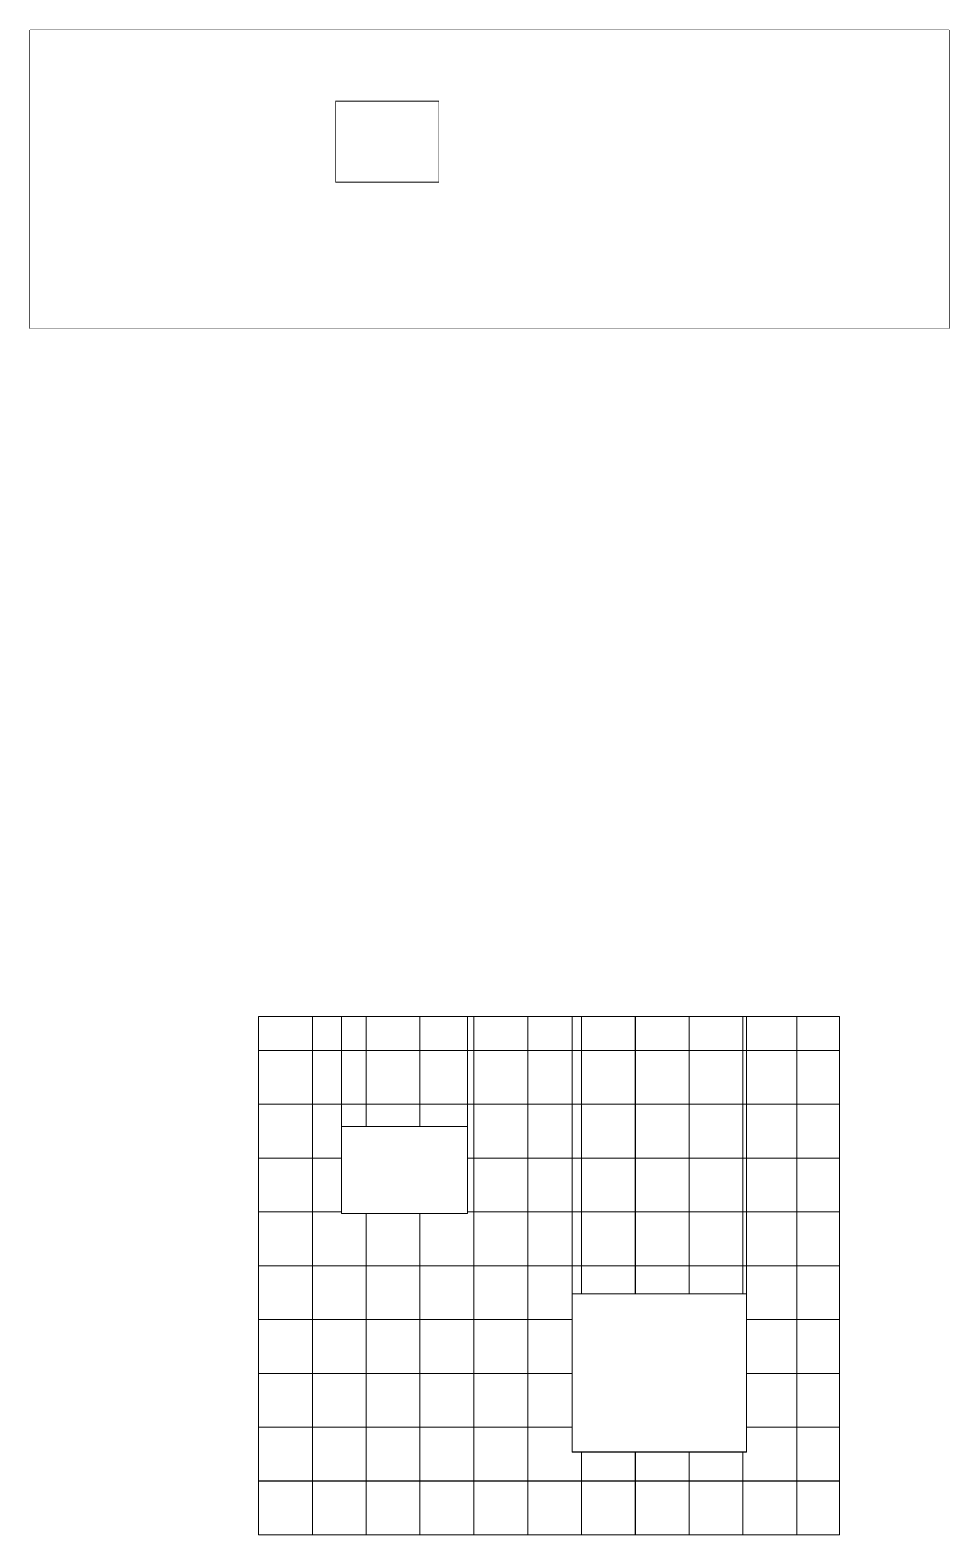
# Model space of a CAD drawing. Header units: metres. Extents: x 7423802 to 7424805, y 5547492 to 5548090.
# Drawn here: x 7424084.7 to 7424165.3, y 5547758.6 to 5547890.6 of the extents above; entities that cross this region are included whole.
import ezdxf

# ---------------------------------------------------------------- set-up
doc = ezdxf.new("R2010")
doc.units = ezdxf.units.M
doc.header["$XCLIPFRAME"] = 0
doc.set_wipeout_variables(frame=1)
doc.layers.add('block2', color=32, linetype='Continuous', lineweight=5)
picture_1 = doc.add_image_def('image2.jpg', size_in_pixel=(1000, 1000))

# ---------------------------------------------------------------- blocks, each defined once
blk = doc.blocks.new('block2')
at = {"elevation": 208}
for points in [[(8.4, -1.09), (59.37, -1.09), (59.37, -46.56), (8.4, -46.56)], [(15.67, -10.73), (26.72, -10.73), (26.72, -18.37), (15.67, -18.37)], [(35.92, -25.42), (51.21, -25.42), (51.21, -39.29), (35.92, -39.29)]]:
    blk.add_lwpolyline(points, close=True, dxfattribs=at)
image = blk.add_image(picture_1, insert=(8.4, -4.05, 208), size_in_units=(4.72, 4.72))
image.set_boundary_path([(999.5, 372.2), (999.5, 999.5), (-0.5, 999.5), (-0.5, 372.2), (999.5, 372.2)])
image = blk.add_image(picture_1, insert=(13.12, -4.05, 208), size_in_units=(4.72, 4.72))
image.set_boundary_path([(539, 999.5), (-0.5, 999.5), (-0.5, 372.2), (539, 372.2), (539, 999.5)])
image = blk.add_image(picture_1, insert=(13.12, -4.05, 208), size_in_units=(4.72, 4.72))
image.set_boundary_path([(539, 999.5), (999.5, 999.5), (999.5, 372.2), (539, 372.2), (539, 999.5)])
image = blk.add_image(picture_1, insert=(17.84, -4.05, 208), size_in_units=(4.72, 4.72))
image.set_boundary_path([(-0.5, 372.2), (-0.5, 999.5), (999.5, 999.5), (999.5, 372.2), (-0.5, 372.2)])
image = blk.add_image(picture_1, insert=(22.56, -4.05, 208), size_in_units=(4.72, 4.72))
image.set_boundary_path([(-0.5, 372.2), (-0.5, 999.5), (880, 999.5), (880, 372.2), (-0.5, 372.2)])
image = blk.add_image(picture_1, insert=(22.56, -4.05, 208), size_in_units=(4.72, 4.72))
image.set_boundary_path([(999.5, 372.2), (999.5, 999.5), (880, 999.5), (880, 372.2), (999.5, 372.2)])
image = blk.add_image(picture_1, insert=(27.29, -4.05, 208), size_in_units=(4.72, 4.72))
image.set_boundary_path([(999.5, 372.2), (999.5, 999.5), (-0.5, 999.5), (-0.5, 372.2), (999.5, 372.2)])
image = blk.add_image(picture_1, insert=(32.01, -4.05, 208), size_in_units=(4.72, 4.72))
image.set_boundary_path([(828, 999.5), (-0.5, 999.5), (-0.5, 372.2), (828, 372.2), (828, 999.5)])
image = blk.add_image(picture_1, insert=(32.01, -4.05, 208), size_in_units=(4.72, 4.72))
image.set_boundary_path([(999.5, 372.2), (999.5, 999.5), (828, 999.5), (828, 372.2), (999.5, 372.2)])
image = blk.add_image(picture_1, insert=(36.73, -4.05, 208), size_in_units=(4.72, 4.72))
image.set_boundary_path([(999.5, 372.2), (999.5, 999.5), (-0.5, 999.5), (-0.5, 372.2), (999.5, 372.2)])
image = blk.add_image(picture_1, insert=(41.46, -4.05, 208), size_in_units=(4.72, 4.72))
image.set_boundary_path([(999.5, 372.2), (999.5, 999.5), (-0.5, 999.5), (-0.5, 372.2), (999.5, 372.2)])
image = blk.add_image(picture_1, insert=(46.18, -4.05, 208), size_in_units=(4.72, 4.72))
image.set_boundary_path([(999.5, 372.2), (999.5, 999.5), (-0.5, 999.5), (-0.5, 372.2), (999.5, 372.2)])
image = blk.add_image(picture_1, insert=(50.9, -4.05, 208), size_in_units=(4.72, 4.72))
image.set_boundary_path([(64.5, 999.5), (-0.5, 999.5), (-0.5, 372.2), (64.5, 372.2), (64.5, 999.5)])
image = blk.add_image(picture_1, insert=(50.9, -4.05, 208), size_in_units=(4.72, 4.72))
image.set_boundary_path([(999.5, 372.2), (999.5, 999.5), (64.5, 999.5), (64.5, 372.2), (999.5, 372.2)])
image = blk.add_image(picture_1, insert=(55.63, -4.05, 208), size_in_units=(4.72, 4.72))
image.set_boundary_path([(792.7, 999.5), (-0.5, 999.5), (-0.5, 372.2), (792.7, 372.2), (792.7, 999.5)])
image = blk.add_image(picture_1, insert=(8.4, -8.77, 208), size_in_units=(4.72, 4.72))
image.set_boundary_path([(-0.5, -0.5), (999.5, -0.5), (999.5, 999.5), (-0.5, 999.5), (-0.5, -0.5)])
image = blk.add_image(picture_1, insert=(13.12, -8.77, 208), size_in_units=(4.72, 4.72))
image.set_boundary_path([(539, 999.5), (-0.5, 999.5), (-0.5, -0.5), (539, -0.5), (539, 999.5)])
image = blk.add_image(picture_1, insert=(13.12, -8.77, 208), size_in_units=(4.72, 4.72))
image.set_boundary_path([(539, 999.5), (999.5, 999.5), (999.5, -0.5), (539, -0.5), (539, 999.5)])
image = blk.add_image(picture_1, insert=(17.84, -8.77, 208), size_in_units=(4.72, 4.72))
image.dxf.flags = 7
image = blk.add_image(picture_1, insert=(22.56, -8.77, 208), size_in_units=(4.72, 4.72))
image.set_boundary_path([(880, -0.5), (-0.5, -0.5), (-0.5, 999.5), (880, 999.5), (880, -0.5)])
image = blk.add_image(picture_1, insert=(22.56, -8.77, 208), size_in_units=(4.72, 4.72))
image.set_boundary_path([(880, -0.5), (999.5, -0.5), (999.5, 999.5), (880, 999.5), (880, -0.5)])
image = blk.add_image(picture_1, insert=(27.29, -8.77, 208), size_in_units=(4.72, 4.72))
image.dxf.flags = 7
image = blk.add_image(picture_1, insert=(32.01, -8.77, 208), size_in_units=(4.72, 4.72))
image.set_boundary_path([(828, 999.5), (-0.5, 999.5), (-0.5, -0.5), (828, -0.5), (828, 999.5)])
image = blk.add_image(picture_1, insert=(32.01, -8.77, 208), size_in_units=(4.72, 4.72))
image.set_boundary_path([(828, -0.5), (999.5, -0.5), (999.5, 999.5), (828, 999.5), (828, -0.5)])
image = blk.add_image(picture_1, insert=(36.73, -8.77, 208), size_in_units=(4.72, 4.72))
image.dxf.flags = 7
image = blk.add_image(picture_1, insert=(41.46, -8.77, 208), size_in_units=(4.72, 4.72))
image.dxf.flags = 7
image = blk.add_image(picture_1, insert=(46.18, -8.77, 208), size_in_units=(4.72, 4.72))
image.dxf.flags = 7
image = blk.add_image(picture_1, insert=(50.9, -8.77, 208), size_in_units=(4.72, 4.72))
image.set_boundary_path([(64.5, 999.5), (-0.5, 999.5), (-0.5, -0.5), (64.5, -0.5), (64.5, 999.5)])
image = blk.add_image(picture_1, insert=(50.9, -8.77, 208), size_in_units=(4.72, 4.72))
image.set_boundary_path([(64.5, -0.5), (999.5, -0.5), (999.5, 999.5), (64.5, 999.5), (64.5, -0.5)])
image = blk.add_image(picture_1, insert=(55.63, -8.77, 208), size_in_units=(4.72, 4.72))
image.set_boundary_path([(792.7, 999.5), (-0.5, 999.5), (-0.5, -0.5), (792.7, -0.5), (792.7, 999.5)])
image = blk.add_image(picture_1, insert=(8.4, -13.5, 208), size_in_units=(4.72, 4.72))
image.set_boundary_path([(-0.5, -0.5), (999.5, -0.5), (999.5, 999.5), (-0.5, 999.5), (-0.5, -0.5)])
image = blk.add_image(picture_1, insert=(13.12, -13.5, 208), size_in_units=(4.72, 4.72))
image.set_boundary_path([(539, 999.5), (-0.5, 999.5), (-0.5, -0.5), (539, -0.5), (539, 999.5)])
image = blk.add_image(picture_1, insert=(13.12, -13.5, 208), size_in_units=(4.72, 4.72))
image.set_boundary_path([(999.5, 414), (999.5, -0.5), (539, -0.5), (539, 414), (999.5, 414)])
image = blk.add_image(picture_1, insert=(17.84, -13.5, 208), size_in_units=(4.72, 4.72))
image.set_boundary_path([(999.5, 414), (999.5, -0.5), (-0.5, -0.5), (-0.5, 414), (999.5, 414)])
image = blk.add_image(picture_1, insert=(22.56, -13.5, 208), size_in_units=(4.72, 4.72))
image.set_boundary_path([(880, -0.5), (-0.5, -0.5), (-0.5, 414), (880, 414), (880, -0.5)])
image = blk.add_image(picture_1, insert=(22.56, -13.5, 208), size_in_units=(4.72, 4.72))
image.set_boundary_path([(880, -0.5), (999.5, -0.5), (999.5, 999.5), (880, 999.5), (880, -0.5)])
image = blk.add_image(picture_1, insert=(27.29, -13.5, 208), size_in_units=(4.72, 4.72))
image.dxf.flags = 7
image = blk.add_image(picture_1, insert=(32.01, -13.5, 208), size_in_units=(4.72, 4.72))
image.set_boundary_path([(828, 999.5), (-0.5, 999.5), (-0.5, -0.5), (828, -0.5), (828, 999.5)])
image = blk.add_image(picture_1, insert=(32.01, -13.5, 208), size_in_units=(4.72, 4.72))
image.set_boundary_path([(828, -0.5), (999.5, -0.5), (999.5, 999.5), (828, 999.5), (828, -0.5)])
image = blk.add_image(picture_1, insert=(36.73, -13.5, 208), size_in_units=(4.72, 4.72))
image.dxf.flags = 7
image = blk.add_image(picture_1, insert=(41.46, -13.5, 208), size_in_units=(4.72, 4.72))
image.dxf.flags = 7
image = blk.add_image(picture_1, insert=(46.18, -13.5, 208), size_in_units=(4.72, 4.72))
image.dxf.flags = 7
image = blk.add_image(picture_1, insert=(50.9, -13.5, 208), size_in_units=(4.72, 4.72))
image.set_boundary_path([(64.5, 999.5), (-0.5, 999.5), (-0.5, -0.5), (64.5, -0.5), (64.5, 999.5)])
image = blk.add_image(picture_1, insert=(50.9, -13.5, 208), size_in_units=(4.72, 4.72))
image.set_boundary_path([(64.5, -0.5), (999.5, -0.5), (999.5, 999.5), (64.5, 999.5), (64.5, -0.5)])
image = blk.add_image(picture_1, insert=(55.63, -13.5, 208), size_in_units=(4.72, 4.72))
image.set_boundary_path([(792.7, 999.5), (-0.5, 999.5), (-0.5, -0.5), (792.7, -0.5), (792.7, 999.5)])
image = blk.add_image(picture_1, insert=(8.4, -18.22, 208), size_in_units=(4.72, 4.72))
image.set_boundary_path([(-0.5, -0.5), (999.5, -0.5), (999.5, 999.5), (-0.5, 999.5), (-0.5, -0.5)])
image = blk.add_image(picture_1, insert=(13.12, -18.22, 208), size_in_units=(4.72, 4.72))
image.set_boundary_path([(539, 999.5), (-0.5, 999.5), (-0.5, -0.5), (539, -0.5), (539, 999.5)])
image = blk.add_image(picture_1, insert=(22.56, -18.22, 208), size_in_units=(4.72, 4.72))
image.set_boundary_path([(880, -0.5), (999.5, -0.5), (999.5, 999.5), (880, 999.5), (880, -0.5)])
image = blk.add_image(picture_1, insert=(27.29, -18.22, 208), size_in_units=(4.72, 4.72))
image.dxf.flags = 7
image = blk.add_image(picture_1, insert=(32.01, -18.22, 208), size_in_units=(4.72, 4.72))
image.set_boundary_path([(828, 999.5), (-0.5, 999.5), (-0.5, -0.5), (828, -0.5), (828, 999.5)])
image = blk.add_image(picture_1, insert=(32.01, -18.22, 208), size_in_units=(4.72, 4.72))
image.set_boundary_path([(828, -0.5), (999.5, -0.5), (999.5, 999.5), (828, 999.5), (828, -0.5)])
image = blk.add_image(picture_1, insert=(36.73, -18.22, 208), size_in_units=(4.72, 4.72))
image.dxf.flags = 7
image = blk.add_image(picture_1, insert=(41.46, -18.22, 208), size_in_units=(4.72, 4.72))
image.dxf.flags = 7
image = blk.add_image(picture_1, insert=(46.18, -18.22, 208), size_in_units=(4.72, 4.72))
image.dxf.flags = 7
image = blk.add_image(picture_1, insert=(50.9, -18.22, 208), size_in_units=(4.72, 4.72))
image.set_boundary_path([(64.5, 999.5), (-0.5, 999.5), (-0.5, -0.5), (64.5, -0.5), (64.5, 999.5)])
image = blk.add_image(picture_1, insert=(50.9, -18.22, 208), size_in_units=(4.72, 4.72))
image.set_boundary_path([(64.5, -0.5), (999.5, -0.5), (999.5, 999.5), (64.5, 999.5), (64.5, -0.5)])
image = blk.add_image(picture_1, insert=(55.63, -18.22, 208), size_in_units=(4.72, 4.72))
image.set_boundary_path([(792.7, 999.5), (-0.5, 999.5), (-0.5, -0.5), (792.7, -0.5), (792.7, 999.5)])
image = blk.add_image(picture_1, insert=(8.4, -22.94, 208), size_in_units=(4.72, 4.72))
image.set_boundary_path([(-0.5, -0.5), (999.5, -0.5), (999.5, 999.5), (-0.5, 999.5), (-0.5, -0.5)])
image = blk.add_image(picture_1, insert=(13.12, -22.94, 208), size_in_units=(4.72, 4.72))
image.set_boundary_path([(999.5, 31.5), (999.5, 999.5), (-0.5, 999.5), (-0.5, -0.5), (539, -0.5), (539, 31.5), (999.5, 31.5)])
image = blk.add_image(picture_1, insert=(17.84, -22.94, 208), size_in_units=(4.72, 4.72))
image.set_boundary_path([(999.5, 31.5), (999.5, 999.5), (-0.5, 999.5), (-0.5, 31.5), (999.5, 31.5)])
image = blk.add_image(picture_1, insert=(22.56, -22.94, 208), size_in_units=(4.72, 4.72))
image.set_boundary_path([(880, -0.5), (999.5, -0.5), (999.5, 999.5), (-0.5, 999.5), (-0.5, 31.5), (880, 31.5), (880, -0.5)])
image = blk.add_image(picture_1, insert=(27.29, -22.94, 208), size_in_units=(4.72, 4.72))
image.dxf.flags = 7
image = blk.add_image(picture_1, insert=(32.01, -22.94, 208), size_in_units=(4.72, 4.72))
image.set_boundary_path([(828, 999.5), (-0.5, 999.5), (-0.5, -0.5), (828, -0.5), (828, 999.5)])
image = blk.add_image(picture_1, insert=(32.01, -22.94, 208), size_in_units=(4.72, 4.72))
image.set_boundary_path([(828, -0.5), (999.5, -0.5), (999.5, 999.5), (828, 999.5), (828, -0.5)])
image = blk.add_image(picture_1, insert=(36.73, -22.94, 208), size_in_units=(4.72, 4.72))
image.dxf.flags = 7
image = blk.add_image(picture_1, insert=(41.46, -22.94, 208), size_in_units=(4.72, 4.72))
image.dxf.flags = 7
image = blk.add_image(picture_1, insert=(46.18, -22.94, 208), size_in_units=(4.72, 4.72))
image.dxf.flags = 7
image = blk.add_image(picture_1, insert=(50.9, -22.94, 208), size_in_units=(4.72, 4.72))
image.set_boundary_path([(64.5, 999.5), (-0.5, 999.5), (-0.5, -0.5), (64.5, -0.5), (64.5, 999.5)])
image = blk.add_image(picture_1, insert=(50.9, -22.94, 208), size_in_units=(4.72, 4.72))
image.set_boundary_path([(64.5, -0.5), (999.5, -0.5), (999.5, 999.5), (64.5, 999.5), (64.5, -0.5)])
image = blk.add_image(picture_1, insert=(55.63, -22.94, 208), size_in_units=(4.72, 4.72))
image.set_boundary_path([(792.7, 999.5), (-0.5, 999.5), (-0.5, -0.5), (792.7, -0.5), (792.7, 999.5)])
image = blk.add_image(picture_1, insert=(8.4, -27.66, 208), size_in_units=(4.72, 4.72))
image.set_boundary_path([(-0.5, -0.5), (999.5, -0.5), (999.5, 999.5), (-0.5, 999.5), (-0.5, -0.5)])
image = blk.add_image(picture_1, insert=(13.12, -27.66, 208), size_in_units=(4.72, 4.72))
image.dxf.flags = 7
image = blk.add_image(picture_1, insert=(17.84, -27.66, 208), size_in_units=(4.72, 4.72))
image.dxf.flags = 7
image = blk.add_image(picture_1, insert=(22.56, -27.66, 208), size_in_units=(4.72, 4.72))
image.dxf.flags = 7
image = blk.add_image(picture_1, insert=(27.29, -27.66, 208), size_in_units=(4.72, 4.72))
image.dxf.flags = 7
image = blk.add_image(picture_1, insert=(32.01, -27.66, 208), size_in_units=(4.72, 4.72))
image.set_boundary_path([(828, 999.5), (-0.5, 999.5), (-0.5, -0.5), (828, -0.5), (828, 999.5)])
image = blk.add_image(picture_1, insert=(32.01, -27.66, 208), size_in_units=(4.72, 4.72))
image.set_boundary_path([(828, -0.5), (999.5, -0.5), (999.5, 523.5), (828, 523.5), (828, -0.5)])
image = blk.add_image(picture_1, insert=(36.73, -27.66, 208), size_in_units=(4.72, 4.72))
image.set_boundary_path([(-0.5, 523.5), (-0.5, -0.5), (999.5, -0.5), (999.5, 523.5), (-0.5, 523.5)])
image = blk.add_image(picture_1, insert=(41.46, -27.66, 208), size_in_units=(4.72, 4.72))
image.set_boundary_path([(-0.5, 523.5), (-0.5, -0.5), (999.5, -0.5), (999.5, 523.5), (-0.5, 523.5)])
image = blk.add_image(picture_1, insert=(46.18, -27.66, 208), size_in_units=(4.72, 4.72))
image.set_boundary_path([(-0.5, 523.5), (-0.5, -0.5), (999.5, -0.5), (999.5, 523.5), (-0.5, 523.5)])
image = blk.add_image(picture_1, insert=(50.9, -27.66, 208), size_in_units=(4.72, 4.72))
image.set_boundary_path([(-0.5, 523.5), (-0.5, -0.5), (64.5, -0.5), (64.5, 523.5), (-0.5, 523.5)])
image = blk.add_image(picture_1, insert=(50.9, -27.66, 208), size_in_units=(4.72, 4.72))
image.set_boundary_path([(64.5, -0.5), (999.5, -0.5), (999.5, 999.5), (64.5, 999.5), (64.5, -0.5)])
image = blk.add_image(picture_1, insert=(55.63, -27.66, 208), size_in_units=(4.72, 4.72))
image.set_boundary_path([(792.7, 999.5), (-0.5, 999.5), (-0.5, -0.5), (792.7, -0.5), (792.7, 999.5)])
image = blk.add_image(picture_1, insert=(8.4, -32.39, 208), size_in_units=(4.72, 4.72))
image.set_boundary_path([(-0.5, -0.5), (999.5, -0.5), (999.5, 999.5), (-0.5, 999.5), (-0.5, -0.5)])
image = blk.add_image(picture_1, insert=(13.12, -32.39, 208), size_in_units=(4.72, 4.72))
image.dxf.flags = 7
image = blk.add_image(picture_1, insert=(17.84, -32.39, 208), size_in_units=(4.72, 4.72))
image.dxf.flags = 7
image = blk.add_image(picture_1, insert=(22.56, -32.39, 208), size_in_units=(4.72, 4.72))
image.dxf.flags = 7
image = blk.add_image(picture_1, insert=(27.29, -32.39, 208), size_in_units=(4.72, 4.72))
image.dxf.flags = 7
image = blk.add_image(picture_1, insert=(32.01, -32.39, 208), size_in_units=(4.72, 4.72))
image.set_boundary_path([(828, 999.5), (-0.5, 999.5), (-0.5, -0.5), (828, -0.5), (828, 999.5)])
image = blk.add_image(picture_1, insert=(50.9, -32.39, 208), size_in_units=(4.72, 4.72))
image.set_boundary_path([(64.5, -0.5), (999.5, -0.5), (999.5, 999.5), (64.5, 999.5), (64.5, -0.5)])
image = blk.add_image(picture_1, insert=(55.63, -32.39, 208), size_in_units=(4.72, 4.72))
image.set_boundary_path([(792.7, 999.5), (-0.5, 999.5), (-0.5, -0.5), (792.7, -0.5), (792.7, 999.5)])
image = blk.add_image(picture_1, insert=(8.4, -37.11, 208), size_in_units=(4.72, 4.72))
image.set_boundary_path([(-0.5, -0.5), (999.5, -0.5), (999.5, 999.5), (-0.5, 999.5), (-0.5, -0.5)])
image = blk.add_image(picture_1, insert=(13.12, -37.11, 208), size_in_units=(4.72, 4.72))
image.dxf.flags = 7
image = blk.add_image(picture_1, insert=(17.84, -37.11, 208), size_in_units=(4.72, 4.72))
image.dxf.flags = 7
image = blk.add_image(picture_1, insert=(22.56, -37.11, 208), size_in_units=(4.72, 4.72))
image.dxf.flags = 7
image = blk.add_image(picture_1, insert=(27.29, -37.11, 208), size_in_units=(4.72, 4.72))
image.dxf.flags = 7
image = blk.add_image(picture_1, insert=(32.01, -37.11, 208), size_in_units=(4.72, 4.72))
image.set_boundary_path([(828, 999.5), (-0.5, 999.5), (-0.5, -0.5), (828, -0.5), (828, 999.5)])
image = blk.add_image(picture_1, insert=(50.9, -37.11, 208), size_in_units=(4.72, 4.72))
image.set_boundary_path([(64.5, -0.5), (999.5, -0.5), (999.5, 999.5), (64.5, 999.5), (64.5, -0.5)])
image = blk.add_image(picture_1, insert=(55.63, -37.11, 208), size_in_units=(4.72, 4.72))
image.set_boundary_path([(792.7, 999.5), (-0.5, 999.5), (-0.5, -0.5), (792.7, -0.5), (792.7, 999.5)])
image = blk.add_image(picture_1, insert=(8.4, -41.83, 208), size_in_units=(4.72, 4.72))
image.set_boundary_path([(-0.5, -0.5), (999.5, -0.5), (999.5, 999.5), (-0.5, 999.5), (-0.5, -0.5)])
image = blk.add_image(picture_1, insert=(13.12, -41.83, 208), size_in_units=(4.72, 4.72))
image.dxf.flags = 7
image = blk.add_image(picture_1, insert=(17.84, -41.83, 208), size_in_units=(4.72, 4.72))
image.dxf.flags = 7
image = blk.add_image(picture_1, insert=(22.56, -41.83, 208), size_in_units=(4.72, 4.72))
image.dxf.flags = 7
image = blk.add_image(picture_1, insert=(27.29, -41.83, 208), size_in_units=(4.72, 4.72))
image.dxf.flags = 7
image = blk.add_image(picture_1, insert=(32.01, -41.83, 208), size_in_units=(4.72, 4.72))
image.set_boundary_path([(999.5, 460.4), (999.5, 999.5), (-0.5, 999.5), (-0.5, -0.5), (828, -0.5), (828, 460.4), (999.5, 460.4)])
image = blk.add_image(picture_1, insert=(50.9, -41.83, 208), size_in_units=(4.72, 4.72))
image.set_boundary_path([(64.5, -0.5), (999.5, -0.5), (999.5, 999.5), (-0.5, 999.5), (-0.5, 460.4), (64.5, 460.4), (64.5, -0.5)])
image = blk.add_image(picture_1, insert=(55.63, -41.83, 208), size_in_units=(4.72, 4.72))
image.set_boundary_path([(792.7, 999.5), (-0.5, 999.5), (-0.5, -0.5), (792.7, -0.5), (792.7, 999.5)])
image = blk.add_image(picture_1, insert=(36.73, -41.83, 208), size_in_units=(4.72, 4.72))
image.set_boundary_path([(999.5, 460.4), (999.5, 999.5), (-0.5, 999.5), (-0.5, 460.4), (999.5, 460.4)])
image = blk.add_image(picture_1, insert=(41.46, -41.83, 208), size_in_units=(4.72, 4.72))
image.set_boundary_path([(999.5, 460.4), (999.5, 999.5), (-0.5, 999.5), (-0.5, 460.4), (999.5, 460.4)])
image = blk.add_image(picture_1, insert=(46.18, -41.83, 208), size_in_units=(4.72, 4.72))
image.set_boundary_path([(999.5, 460.4), (999.5, 999.5), (-0.5, 999.5), (-0.5, 460.4), (999.5, 460.4)])
image = blk.add_image(picture_1, insert=(8.4, -46.56, 208), size_in_units=(4.72, 4.72))
image.set_boundary_path([(-0.5, -0.5), (999.5, -0.5), (999.5, 999.5), (-0.5, 999.5), (-0.5, -0.5)])
image = blk.add_image(picture_1, insert=(13.12, -46.56, 208), size_in_units=(4.72, 4.72))
image.set_boundary_path([(-0.5, 999.5), (-0.5, -0.5), (999.5, -0.5), (999.5, 999.5), (-0.5, 999.5)])
image = blk.add_image(picture_1, insert=(17.84, -46.56, 208), size_in_units=(4.72, 4.72))
image.set_boundary_path([(-0.5, 999.5), (-0.5, -0.5), (999.5, -0.5), (999.5, 999.5), (-0.5, 999.5)])
image = blk.add_image(picture_1, insert=(22.56, -46.56, 208), size_in_units=(4.72, 4.72))
image.set_boundary_path([(-0.5, 999.5), (-0.5, -0.5), (999.5, -0.5), (999.5, 999.5), (-0.5, 999.5)])
image = blk.add_image(picture_1, insert=(27.29, -46.56, 208), size_in_units=(4.72, 4.72))
image.set_boundary_path([(-0.5, 999.5), (-0.5, -0.5), (999.5, -0.5), (999.5, 999.5), (-0.5, 999.5)])
image = blk.add_image(picture_1, insert=(32.01, -46.56, 208), size_in_units=(4.72, 4.72))
image.set_boundary_path([(-0.5, 999.5), (-0.5, -0.5), (999.5, -0.5), (999.5, 999.5), (-0.5, 999.5)])
image = blk.add_image(picture_1, insert=(36.73, -46.56, 208), size_in_units=(4.72, 4.72))
image.set_boundary_path([(-0.5, 999.5), (-0.5, -0.5), (999.5, -0.5), (999.5, 999.5), (-0.5, 999.5)])
image = blk.add_image(picture_1, insert=(41.46, -46.56, 208), size_in_units=(4.72, 4.72))
image.set_boundary_path([(-0.5, 999.5), (-0.5, -0.5), (999.5, -0.5), (999.5, 999.5), (-0.5, 999.5)])
image = blk.add_image(picture_1, insert=(46.18, -46.56, 208), size_in_units=(4.72, 4.72))
image.set_boundary_path([(-0.5, 999.5), (-0.5, -0.5), (999.5, -0.5), (999.5, 999.5), (-0.5, 999.5)])
image = blk.add_image(picture_1, insert=(50.9, -46.56, 208), size_in_units=(4.72, 4.72))
image.set_boundary_path([(-0.5, 999.5), (-0.5, -0.5), (999.5, -0.5), (999.5, 999.5), (-0.5, 999.5)])
image = blk.add_image(picture_1, insert=(55.63, -46.56, 208), size_in_units=(4.72, 4.72))
image.set_boundary_path([(-0.5, 999.5), (-0.5, -0.5), (792.7, -0.5), (792.7, 999.5), (-0.5, 999.5)])

msp = doc.modelspace()

# ---------------------------------------------------------------- linework, layer by layer
at = {"elevation": 208}
for points in [[(7424165.28, 5547864.46), (7424084.66, 5547864.46), (7424084.66, 5547890.65), (7424165.28, 5547890.65)], [(7424111.45, 5547884.45), (7424120.55, 5547884.45), (7424120.55, 5547877.27), (7424111.45, 5547877.27)]]:
    msp.add_lwpolyline(points, close=True, dxfattribs=at)

# ---------------------------------------------------------------- block references
at = {"layer": 'block2'}
msp.add_blockref('block2', (7424096.31, 5547805.18), dxfattribs=at)

# ---------------------------------------------------------------- next in the draw order: wipeouts: each hides what was drawn before it
msp.add_wipeout([(7424165.28, 5547864.46), (7424120.55, 5547864.46), (7424120.55, 5547864.46), (7424111.45, 5547864.46), (7424111.45, 5547864.46), (7424084.66, 5547864.46), (7424084.66, 5547890.65), (7424111.45, 5547890.65), (7424111.45, 5547877.27), (7424120.55, 5547877.27), (7424120.55, 5547890.65), (7424165.28, 5547890.65)]).translate(0, 0, 208)

# ---------------------------------------------------------------- next in the draw order: wipeouts: each hides what was drawn before it
msp.add_wipeout([(7424120.55, 5547890.65), (7424111.45, 5547890.65), (7424111.45, 5547884.45), (7424120.55, 5547884.45)]).translate(0, 0, 208)

doc.saveas('drawing.dxf')
